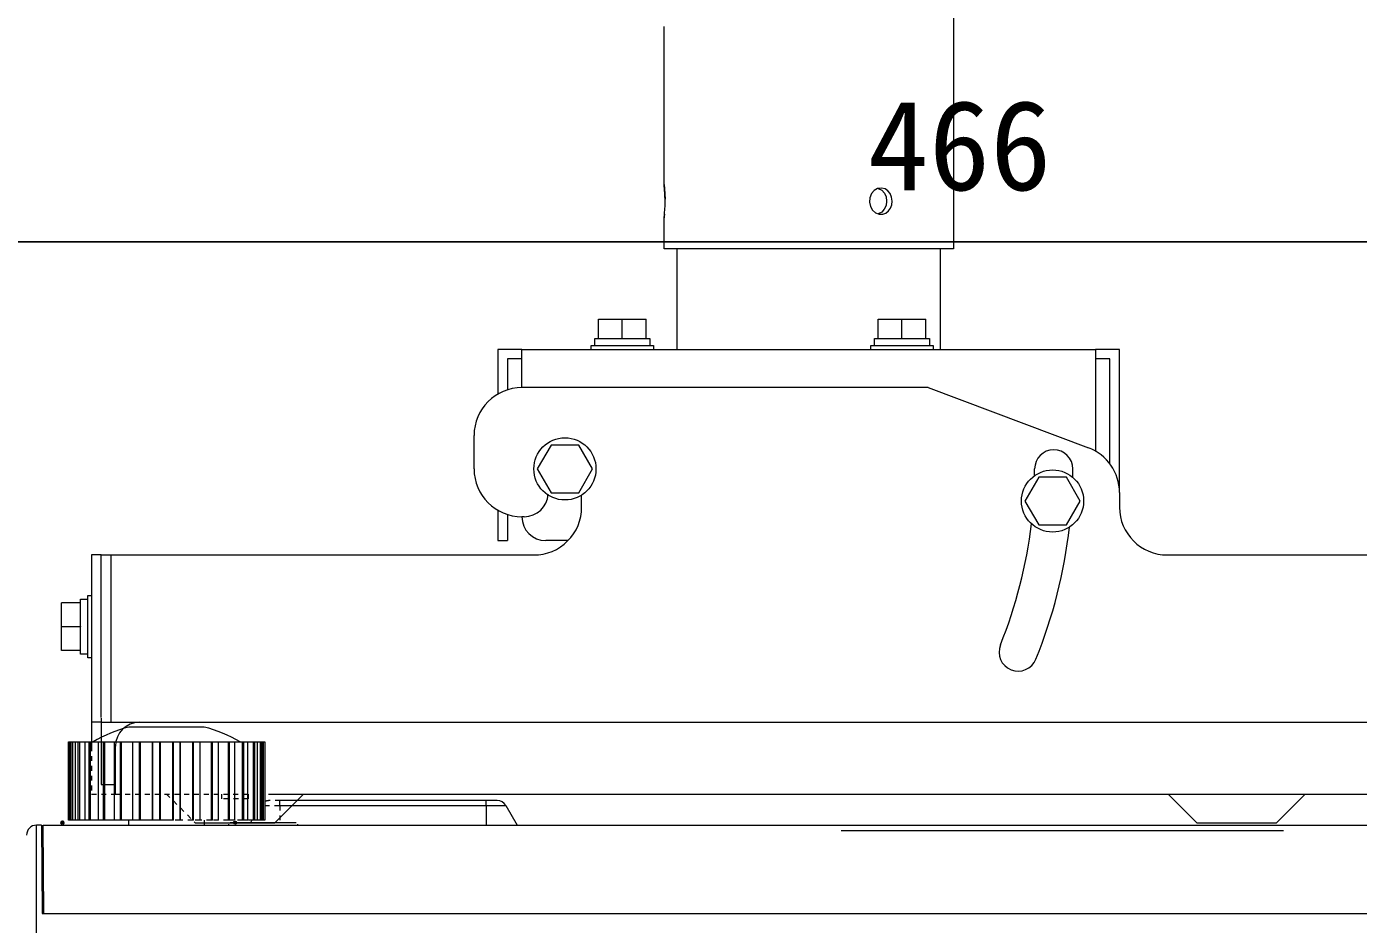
# Model space of a CAD drawing. Units: millimetres, scale not verified. Extents: x -63 to 62, y -57 to 57.
# Drawn here: x 15.45 to 42.57, y 13.03 to 31.31 of the extents above; entities that cross this region are included whole.
import ezdxf
from ezdxf.enums import TextEntityAlignment as Align

# ---------------------------------------------------------------- set-up
doc = ezdxf.new("R2010")
doc.units = ezdxf.units.MM
doc.header["$LTSCALE"] = 0.125
doc.header["$PDMODE"] = 32
doc.header["$PDSIZE"] = 0.0625
doc.linetypes.add('USER3', pattern=[1.4, 0.7, -0.7])
doc.layers.add('0-4_DEFPOINTS', color=7, linetype='Continuous')
doc.layers.add('0-6_SUNPO', color=7, linetype='Continuous')
doc.layers.add('0-5_GAIKEI', color=7, linetype='Continuous', lineweight=18)
doc.layers.add('0-7_S1', color=1, linetype='Continuous', lineweight=18)
doc.styles.add('ＭＳ ゴシック', font='')
doc.styles.get('ＭＳ ゴシック').set_extended_font_data('MS Gothic')

# ---------------------------------------------------------------- blocks, each defined once
blk = doc.blocks.new('D8')
at = {"layer": '0-6_SUNPO'}
blk.add_line((9.8809, 26.4472), (52.4969, 26.4472), dxfattribs=at)
at = {"layer": '0-6_SUNPO', "style": 'ＭＳ ゴシック'}
blk.add_text('466', height=1.833, dxfattribs=at).set_placement((29.3139, 26.9472), align=Align.BOTTOM_LEFT)
blk = doc.blocks.new('D7')
at = {"layer": '0-4_DEFPOINTS'}
blk.add_point((12.91, 14.6128), dxfattribs=at)

msp = doc.modelspace()

# ---------------------------------------------------------------- linework, layer by layer
at = {"layer": '0-5_GAIKEI'}
for p, q in [((18.2961, 17.0476), (17.528, 17.0476)), ((19.0642, 17.0476), (18.2961, 17.0476)), ((16.2961, 15.1476), (16.2961, 16.7476)), ((16.2973, 16.7476), (20.2657, 16.7476)), ((16.2973, 15.1476), (16.2973, 16.7476)), ((16.3265, 15.1476), (16.3265, 16.7476)), ((20.2079, 16.7476), (20.2367, 16.7476)), ((20.2657, 16.7476), (20.2677, 16.7476)), ((20.2677, 16.7476), (20.2949, 16.7476)), ((20.2949, 16.7476), (20.2961, 16.7476)), ((20.2961, 16.7476), (20.2961, 15.1476)), ((15.7461, 15.0476), (15.6461, 15.0476)), ((15.7818, 15.0476), (57.5621, 15.0476)), ((16.2973, 15.1476), (16.2961, 15.1476)), ((16.3245, 15.1476), (16.2973, 15.1476)), ((16.3265, 15.1476), (16.3245, 15.1476)), ((16.3555, 15.1476), (16.3265, 15.1476)), ((16.3843, 15.1476), (16.3555, 15.1476)), ((16.4418, 15.1476), (16.3843, 15.1476)), ((16.4985, 15.1476), (16.4418, 15.1476)), ((16.5276, 15.1476), (16.4985, 15.1476)), ((16.6381, 15.1476), (16.5276, 15.1476)), ((16.72, 15.1476), (16.6381, 15.1476)), ((16.7482, 15.1476), (16.72, 15.1476)), ((16.9068, 15.1476), (16.7482, 15.1476)), ((17.0105, 15.1476), (16.9068, 15.1476)), ((17.0364, 15.1476), (17.0105, 15.1476)), ((17.2363, 15.1476), (17.0364, 15.1476)), ((17.3571, 15.1476), (17.2363, 15.1476)), ((17.3797, 15.1476), (17.3571, 15.1476)), ((17.6106, 15.1476), (17.3797, 15.1476)), ((17.528, 15.0476), (17.528, 15.1476)), ((17.6123, 15.1476), (17.6106, 15.1476)), ((17.7447, 15.1476), (17.6121, 15.1476)), ((17.7631, 15.1476), (17.7447, 15.1476)), ((18.0103, 15.1476), (17.7631, 15.1476)), ((18.0178, 15.1476), (18.0103, 15.1476)), ((18.1565, 15.1476), (18.0178, 15.1476)), ((18.1697, 15.1476), (18.1565, 15.1476)), ((18.4224, 15.1476), (18.1697, 15.1476))]:
    msp.add_line(p, q, dxfattribs=at)
at = {"layer": '0-5_GAIKEI', "color": 1}
for p, q in [((16.3245, 15.1476), (16.3245, 16.7476)), ((16.3555, 15.1476), (16.3555, 16.7476)), ((16.3843, 15.1476), (16.3843, 16.7476)), ((16.4418, 15.1476), (16.4418, 16.7476)), ((16.4985, 15.1476), (16.4985, 16.7476)), ((16.5276, 15.1476), (16.5276, 16.7476)), ((16.6381, 15.1476), (16.6381, 16.7476)), ((16.72, 15.1476), (16.72, 16.7476)), ((16.7482, 15.1476), (16.7482, 16.7476)), ((16.9068, 15.1476), (16.9068, 16.7476)), ((17.0105, 15.1476), (17.0105, 16.7476)), ((17.0364, 15.1476), (17.0364, 16.7476)), ((17.2363, 15.1476), (17.2363, 16.7476)), ((17.3571, 15.1476), (17.3571, 16.7476)), ((17.3797, 15.1476), (17.3797, 16.7476)), ((17.6121, 15.1476), (17.6121, 16.7476)), ((17.7447, 15.1476), (17.7447, 16.7476)), ((17.7631, 15.1476), (17.7631, 16.7476)), ((18.0103, 15.1476), (18.0103, 16.7476)), ((18.0178, 15.1476), (18.0178, 16.7476)), ((18.1565, 15.1476), (18.1565, 16.7476)), ((18.1697, 15.1476), (18.1697, 16.7476)), ((18.4224, 15.1476), (18.4224, 16.7476)), ((18.4357, 15.1476), (18.4357, 16.7476)), ((18.5744, 15.1476), (18.5744, 16.7476)), ((18.5819, 15.1476), (18.5819, 16.7476)), ((18.8291, 15.1476), (18.8291, 16.7476)), ((18.8475, 15.1476), (18.8475, 16.7476)), ((18.9801, 15.1476), (18.9801, 16.7476)), ((18.9816, 15.1476), (18.9816, 16.7476)), ((19.2124, 15.1476), (19.2124, 16.7476)), ((19.2351, 15.1476), (19.2351, 16.7476)), ((19.3559, 15.1476), (19.3559, 16.7476)), ((19.5558, 15.1476), (19.5558, 16.7476)), ((19.5817, 15.1476), (19.5817, 16.7476)), ((19.6853, 15.1476), (19.6853, 16.7476)), ((19.844, 15.1476), (19.844, 16.7476)), ((19.8722, 15.1476), (19.8722, 16.7476)), ((19.9541, 15.1476), (19.9541, 16.7476)), ((20.0646, 15.1476), (20.0646, 16.7476)), ((20.0937, 15.1476), (20.0937, 16.7476)), ((20.1504, 15.1476), (20.1504, 16.7476)), ((20.2079, 15.1476), (20.2079, 16.7476)), ((20.2367, 15.1476), (20.2367, 16.7476)), ((20.2657, 15.1476), (20.2657, 16.7476)), ((20.2677, 15.1476), (20.2677, 16.7476)), ((24.8061, 15.4476), (24.8061, 15.5476)), ((24.8061, 15.4476), (24.8061, 15.0476)), ((25.2047, 15.4476), (25.4356, 15.0476)), ((15.6461, -0.4524), (15.6461, 15.0476)), ((15.7461, 15.0476), (15.7618, 13.2476)), ((15.7975, 13.2476), (15.7818, 15.0476)), ((20.9332, 15.0976), (19.5932, 15.0976)), ((20.9632, 15.0676), (20.9632, 15.0476)), ((32.041, 14.9407), (41.0512, 14.9407)), ((15.7618, 13.2476), (57.7621, 13.2476))]:
    msp.add_line(p, q, dxfattribs=at)
at = {"layer": '0-5_GAIKEI', "color": 1, "linetype": 'USER3'}
for p, q in [((20.6061, 15.5476), (20.3807, 15.5476)), ((20.6061, 15.4476), (20.6061, 15.5476)), ((20.2961, 15.4476), (20.6061, 15.4476)), ((20.6061, 15.4476), (20.6061, 15.0976)), ((19.5632, 15.0476), (19.5632, 15.0676)), ((20.0343, 15.1476), (20.0054, 15.0976))]:
    msp.add_line(p, q, dxfattribs=at)
at = {"layer": '0-5_GAIKEI', "linetype": 'USER3'}
for p, q in [((18.4357, 15.1476), (18.4224, 15.1476)), ((18.5744, 15.1476), (18.4357, 15.1476)), ((18.5819, 15.1476), (18.5744, 15.1476)), ((18.8291, 15.1476), (18.5819, 15.1476)), ((18.8475, 15.1476), (18.8291, 15.1476)), ((18.9801, 15.1476), (18.8475, 15.1476)), ((18.9816, 15.1476), (18.9799, 15.1476)), ((19.2124, 15.1476), (18.9816, 15.1476)), ((19.0642, 15.1476), (19.0642, 15.0476)), ((19.2351, 15.1476), (19.2124, 15.1476)), ((19.3559, 15.1476), (19.2351, 15.1476)), ((19.5558, 15.1476), (19.3559, 15.1476)), ((19.5817, 15.1476), (19.5558, 15.1476)), ((19.6853, 15.1476), (19.5817, 15.1476)), ((19.844, 15.1476), (19.6854, 15.1476)), ((19.8722, 15.1476), (19.844, 15.1476)), ((19.9541, 15.1476), (19.8722, 15.1476)), ((20.0646, 15.1476), (19.9541, 15.1476)), ((20.0937, 15.1476), (20.0646, 15.1476)), ((20.1504, 15.1476), (20.0937, 15.1476)), ((20.2079, 15.1476), (20.1504, 15.1476)), ((20.2367, 15.1476), (20.2079, 15.1476)), ((20.2657, 15.1476), (20.2367, 15.1476)), ((20.2677, 15.1476), (20.2657, 15.1476)), ((20.2949, 15.1476), (20.2677, 15.1476)), ((20.2961, 15.1476), (20.2949, 15.1476))]:
    msp.add_line(p, q, dxfattribs=at)
at = {"layer": '0-5_GAIKEI', "color": 1}
for points in [[(25.0315, 15.5476), (24.8061, 15.5476), (20.6061, 15.5476)], [(20.6061, 15.4476), (24.8061, 15.4476), (25.2047, 15.4476)]]:
    msp.add_lwpolyline(points, dxfattribs=at)
at = {"layer": '0-5_GAIKEI'}
for centre, radius, start, end in [((18.2961, 14.1476), 3, 104.83513, 119.92646), ((18.2961, 14.1476), 3, 60.07354, 75.16487), ((15.6461, 14.8476), 0.2, 90.00002, 180)]:
    msp.add_arc(centre, radius, start, end, dxfattribs=at)
at = {"layer": '0-5_GAIKEI', "color": 1, "linetype": 'USER3'}
msp.add_arc((20.3807, 15.3476), 0.2, 90.00002, 115.5023, dxfattribs=at)
at = {"layer": '0-5_GAIKEI', "color": 1}
msp.add_arc((25.0315, 15.3476), 0.2, 30.00001, 90, dxfattribs=at)
at = {"layer": '0-7_S1'}
for p, q in [((34.3238, 43.007), (34.3238, 26.7845)), ((28.4318, 28.0992), (28.4318, 31.3131)), ((28.4318, 26.7845), (28.4318, 27.4175)), ((34.3238, 26.7845), (28.4318, 26.7845)), ((28.6996, 24.7393), (28.6996, 26.7845)), ((34.056, 26.7845), (34.056, 24.7393)), ((28.0666, 24.9633), (28.0666, 25.3529)), ((33.7639, 24.9633), (33.7639, 25.3529)), ((27.0967, 24.9633), (27.0927, 24.9633)), ((27.0967, 24.9633), (27.5756, 24.9633)), ((27.5796, 24.9633), (27.5756, 24.9633)), ((27.5836, 24.9633), (28.0626, 24.9633)), ((28.0666, 24.9633), (28.0626, 24.9633)), ((28.0666, 24.9633), (28.1396, 24.9633)), ((28.1396, 24.9633), (28.1396, 24.8172)), ((32.794, 24.9633), (32.79, 24.9633)), ((32.794, 24.9633), (33.2729, 24.9633)), ((33.2769, 24.9633), (33.2729, 24.9633)), ((33.2809, 24.9633), (33.7599, 24.9633)), ((33.7639, 24.9633), (33.7599, 24.9633)), ((33.7638, 24.9633), (33.8369, 24.9633)), ((33.8369, 24.9633), (33.8369, 24.8172)), ((25.0475, 24.7393), (25.0475, 23.8297)), ((25.3397, 24.7393), (25.0475, 24.7393)), ((25.5345, 24.7393), (25.3397, 24.7393)), ((25.5345, 23.9602), (25.5345, 24.7393)), ((25.5345, 24.7393), (37.2212, 24.7393)), ((26.9466, 24.7393), (26.9466, 24.8172)), ((26.9466, 24.8172), (28.2127, 24.8172)), ((28.2127, 24.8172), (28.2127, 24.7393)), ((32.6439, 24.7393), (32.6439, 24.8172)), ((32.6439, 24.8172), (33.9099, 24.8172)), ((33.9099, 24.8172), (33.9099, 24.7393)), ((37.2212, 24.7393), (37.2212, 22.6559)), ((37.416, 24.7393), (37.2212, 24.7393)), ((37.7081, 24.7393), (37.416, 24.7393)), ((37.7081, 21.8244), (37.7081, 24.7393)), ((25.2423, 24.5445), (25.2423, 23.9153)), ((25.3397, 24.5445), (25.2423, 24.5445)), ((25.5345, 24.5445), (25.3397, 24.5445)), ((37.416, 24.5445), (37.2212, 24.5445)), ((37.5133, 24.5445), (37.416, 24.5445)), ((37.5133, 22.4088), (37.5133, 24.5445)), ((33.8126, 23.9602), (25.5345, 23.9602)), ((33.8126, 23.9602), (37.0762, 22.7363)), ((24.5606, 22.3046), (24.5606, 22.9863)), ((26.1298, 22.7915), (25.8487, 22.3046)), ((26.6921, 22.7915), (26.1298, 22.7915)), ((26.9732, 22.3046), (26.6921, 22.7915)), ((25.8487, 22.3046), (26.1298, 21.8176)), ((26.6921, 21.8176), (26.9732, 22.3045)), ((36.0635, 22.138), (35.7824, 21.651)), ((36.6258, 22.138), (36.0635, 22.138)), ((36.907, 21.651), (36.6258, 22.138)), ((26.1298, 21.8176), (26.6921, 21.8176)), ((26.7518, 21.5255), (26.7518, 21.7711)), ((37.7081, 21.8244), (37.7081, 21.5255)), ((25.0475, 21.4612), (25.0475, 21.3307)), ((35.7824, 21.651), (36.0635, 21.1641)), ((36.6258, 21.1641), (36.907, 21.651)), ((25.0475, 21.3307), (25.0475, 20.8437)), ((25.2423, 21.3755), (25.2423, 21.3307)), ((25.2423, 21.3307), (25.2423, 20.8437)), ((25.5832, 21.3307), (25.5345, 21.3307)), ((36.0635, 21.1641), (36.6258, 21.1641)), ((25.0475, 20.8437), (25.2423, 20.8437)), ((26.4711, 20.8437), (26.0214, 20.8437)), ((16.7694, 20.5516), (16.7694, 19.0907)), ((16.9642, 20.5516), (16.7694, 20.5516)), ((16.9642, 20.5516), (17.159, 20.5516)), ((16.9642, 17.2383), (16.9642, 20.5516)), ((17.159, 20.5516), (17.159, 17.1429)), ((17.159, 20.5516), (25.7779, 20.5516)), ((38.682, 20.5516), (44.6228, 20.5516)), ((16.5454, 19.5777), (16.1559, 19.5777)), ((16.5454, 19.6507), (16.5454, 19.6507)), ((16.5454, 19.6507), (16.6915, 19.6507)), ((16.5454, 19.5776), (16.5454, 19.6507)), ((16.5454, 19.6507), (16.5454, 19.6507)), ((16.5454, 19.5777), (16.5454, 19.5737)), ((16.5454, 19.0947), (16.5454, 19.5737)), ((16.6915, 19.7238), (16.7694, 19.7238)), ((16.6915, 18.4577), (16.6915, 19.7238)), ((16.5454, 19.0907), (16.5454, 19.0867)), ((16.5454, 18.6078), (16.5454, 19.0867)), ((16.7694, 19.0907), (16.7694, 18.1168)), ((16.5454, 18.6078), (16.5454, 18.6038)), ((16.7694, 18.4577), (16.6915, 18.4577)), ((16.7694, 18.1168), (16.7694, 17.1429)), ((16.7694, 17.1429), (16.7694, 16.656)), ((16.9642, 17.1429), (16.7694, 17.1429)), ((16.9642, 17.2303), (16.9642, 17.1429)), ((16.9642, 17.1429), (16.9642, 16.656)), ((16.9642, 17.1429), (17.159, 17.1429)), ((17.159, 17.1429), (17.7433, 17.1429)), ((17.7433, 17.1429), (54.7513, 17.1429)), ((16.9642, 16.656), (16.9642, 15.8769)), ((17.2564, 15.6821), (17.2564, 16.656)), ((16.9642, 15.8769), (17.2564, 15.8769)), ((19.9589, 15.6821), (19.9589, 15.5847)), ((20.3696, 15.6821), (55.2382, 15.6821)), ((21.0865, 15.6821), (20.5022, 15.0978)), ((38.6987, 15.6821), (39.2831, 15.0978)), ((41.4896, 15.6821), (40.9053, 15.0978)), ((18.88, 15.0978), (20.5022, 15.0978)), ((39.2831, 15.0978), (40.9053, 15.0978))]:
    msp.add_line(p, q, dxfattribs=at)
at = {"layer": '0-7_S1', "linetype": 'USER3'}
for p, q in [((16.7694, 16.656), (16.7694, 15.6821)), ((16.7694, 15.6821), (17.2564, 15.6821)), ((17.2564, 15.6821), (20.084, 15.6821)), ((18.2957, 15.6821), (18.88, 15.0978)), ((19.4233, 15.5847), (19.4233, 15.6821)), ((19.9589, 15.5847), (19.4233, 15.5847))]:
    msp.add_line(p, q, dxfattribs=at)
at = {"layer": '0-7_S1'}
for points in [[(28.4395, 27.4925), (28.4354, 27.4493), (28.4328, 27.424), (28.432, 27.4178), (28.4334, 27.4317), (28.437, 27.467), (28.4417, 27.5215), (28.4465, 27.5911), (28.4501, 27.6714), (28.4516, 27.7584), (28.4483, 27.8915), (28.4411, 28.0031), (28.4342, 28.0775), (28.4319, 28.0987), (28.441, 28.0072), (28.4513, 27.7988)], [(32.7945, 28.0183), (32.8652, 27.9813), (32.9186, 27.921), (32.9524, 27.8444), (32.9642, 27.7584), (32.9518, 27.6702), (32.9171, 27.5934), (32.8634, 27.5342), (32.7945, 27.4985)], [(27.0927, 24.9633), (27.0927, 25.3529), (27.5796, 25.3529), (28.0666, 25.3529)], [(27.5836, 24.9633), (27.5796, 24.9633), (27.5796, 25.3529)], [(32.79, 24.9633), (32.79, 25.3529), (33.2769, 25.3529), (33.7639, 25.3529)], [(33.2809, 24.9633), (33.2769, 24.9633), (33.2769, 25.3529)], [(27.0197, 24.8172), (27.0197, 24.9633), (27.0927, 24.9633)], [(32.7169, 24.8172), (32.7169, 24.9633), (32.79, 24.9633)], [(33.2809, 24.9633), (33.2809, 24.9633), (33.2809, 24.9633)], [(16.5454, 18.6038), (16.1559, 18.6038), (16.1559, 19.0907), (16.1559, 19.5777)], [(16.5454, 19.0947), (16.5454, 19.0907), (16.1559, 19.0907)], [(16.5454, 19.0947), (16.5454, 19.0947), (16.5454, 19.0947)], [(16.6915, 18.5307), (16.5454, 18.5307), (16.5454, 18.6038)]]:
    msp.add_lwpolyline(points, dxfattribs=at)
msp.add_lwpolyline([(33.0767, 27.7584), (33.0663, 27.8393), (33.0368, 27.9112), (32.991, 27.9694), (32.9315, 28.0091), (32.8565, 28.0256), (32.7809, 28.013), (32.7118, 27.9739), (32.6562, 27.9111), (32.621, 27.8272), (32.614, 27.7363), (32.6344, 27.6511), (32.6775, 27.5781), (32.7387, 27.5235), (32.8135, 27.494), (32.8847, 27.4933), (32.9479, 27.5162), (33.0009, 27.5583), (33.0415, 27.6155), (33.0675, 27.6836)], close=True, dxfattribs=at)
for centre in [(26.411, 22.3046), (36.3447, 21.651)]:
    msp.add_circle(centre, 0.633, dxfattribs=at)
for centre, radius, start, end in [((25.5345, 22.9863), 0.9739, 90.00002, 180), ((36.369, 22.3046), 0.3896, 0.00004, 180), ((36.7342, 21.8244), 0.9739, 0.00004, 69.44399), ((25.5345, 22.3046), 0.9739, 180.00002, 270), ((26.411, 22.3046), 9.5685, 359.05851, 0.00004), ((26.411, 22.3046), 10.3476, 359.03742, 0.00004), ((25.5832, 21.8176), 0.4869, 270, 356.66904), ((25.7779, 21.5255), 0.9739, 270, 0.00004), ((38.682, 21.5255), 0.9739, 180.00002, 270), ((26.0214, 21.3307), 0.4869, 180.00002, 270), ((26.411, 22.3046), 9.5685, 338, 353.29334), ((26.411, 22.3046), 10.3476, 338, 353.43163), ((35.6439, 18.5742), 0.3896, 158, 337.99998), ((17.7433, 16.656), 0.4869, 90.00002, 180)]:
    msp.add_arc(centre, radius, start, end, dxfattribs=at)
msp.add_point((19.6911, 15.0978), dxfattribs=at)

# ---------------------------------------------------------------- block references
at = {"layer": '0-6_SUNPO'}
for name in ['D7', 'D8']:
    msp.add_blockref(name, (3.2652, 0.4849), dxfattribs=at)

doc.saveas('drawing.dxf')
